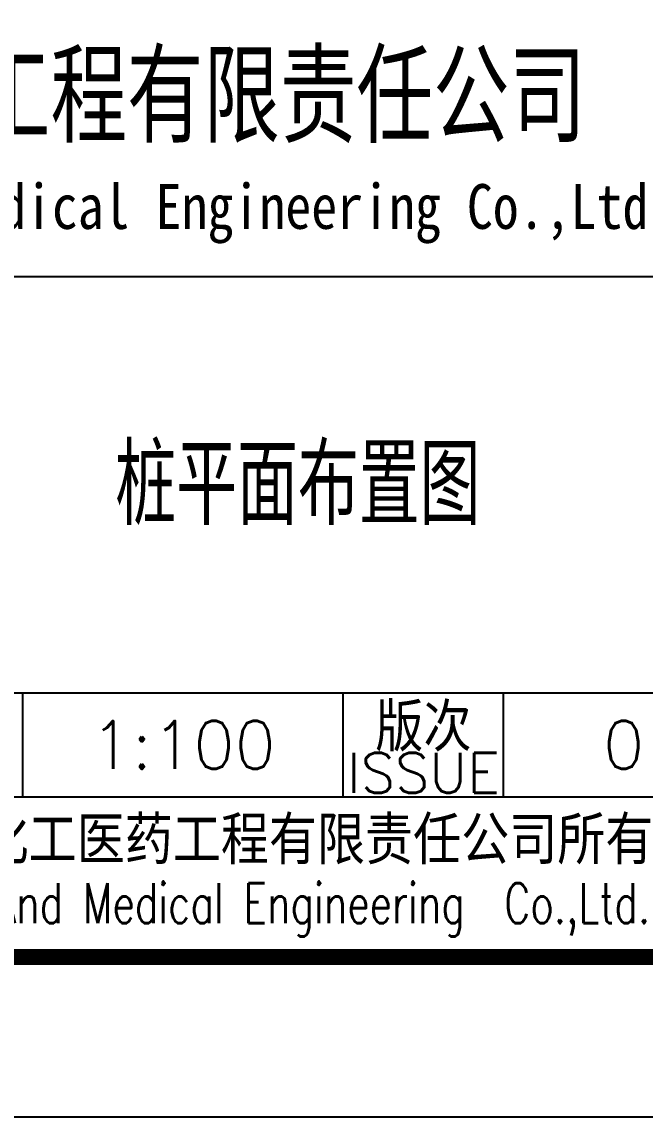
# Model space of a CAD drawing. Header units: millimetres. Extents: x 865490 to 879904, y 39442 to 44891.
# Drawn here: x 867147.7 to 867186.6, y 39448.6 to 39517 of the extents above; entities that cross this region are included whole.
import ezdxf
from ezdxf.enums import TextEntityAlignment as Align

# ---------------------------------------------------------------- set-up
doc = ezdxf.new("R2010")
doc.units = ezdxf.units.MM
doc.header["$LTSCALE"] = 1000
doc.header["$MEASUREMENT"] = 0
doc.layers.add('PUB_TEXT', color=7, linetype='Continuous')
doc.styles.add('ECEC_TQ', font='txt_l.shx', dxfattribs={"bigfont": 'hztxt_l.shx'})
doc.styles.add('ECEC_TQ_S', font='')
doc.styles.add('TS', font='tssdeng.shx', dxfattribs={"width": 0.8, "height": 2.5, "bigfont": 'tssdchn.shx'})
doc.styles.get('ECEC_TQ_S').set_extended_font_data('SimSun')

msp = doc.modelspace()

# ---------------------------------------------------------------- linework, layer by layer
for p, q in [((867082.78, 39501.127), (867192.78, 39501.127)), ((867137.78, 39475.127), (867262.78, 39475.127)), ((867147.78, 39468.627), (867147.78, 39475.127)), ((867167.78, 39468.627), (867167.78, 39475.127)), ((867177.78, 39468.627), (867177.78, 39475.127)), ((867082.78, 39468.627), (867262.78, 39468.627)), ((867082.78, 39458.627), (867262.78, 39458.627)), ((867272.78, 39448.627), (866431.78, 39448.627))]:
    msp.add_line(p, q)
at = {"color": 0, "const_width": 1}
msp.add_lwpolyline([(867262.78, 39458.627), (866456.78, 39458.627), (866456.78, 40032.627), (867262.78, 40032.627)], close=True, dxfattribs=at)

# ---------------------------------------------------------------- texts
for s, height, style, width, p in [('安徽华东化工医药工程有限责任公司', 5, 'ECEC_TQ_S', 0.7, (867144.729, 39512.627)), ('Anhui Huadong Chemical & Medical Engineering Co.,Ltd', 2.8, 'ECEC_TQ_S', 0.85, (867144.729, 39505.127)), ('The proprietary right of this document belongs to Anhui Huadong Chemical And Medical Engineering  Co.,Ltd.  and any replication or transfer to the 3rd. side is forbidden without its permission. ', 2.5, 'ECEC_TQ', 0.72, (867172.78, 39461.627))]:
    msp.add_text(s, height=height, dxfattribs=dict(style=style, width=width)).set_placement(p, align=Align.MIDDLE)
at = {"style": 'ECEC_TQ'}
for s, height, p in [('版次', 3, (867172.78, 39473.127)), ('ISSUE', 2.5, (867172.78, 39470.127)), ('本文件专有权属安徽华东化工医药工程有限责任公司所有,未经许可不得复制或转让给第三方', 3, (867172.78, 39465.627))]:
    msp.add_text(s, height=height, dxfattribs=at).set_placement(p, align=Align.MIDDLE)
for tag, text, p in [('1:100', '1:100', (867157.78, 39471.877)), ('0', '0', (867185.28, 39471.877))]:
    msp.add_attdef(tag, text=text, height=3, dxfattribs=at).set_placement(p, align=Align.MIDDLE)
at = {"layer": 'PUB_TEXT', "style": 'TS', "width": 0.8}
msp.add_text('桩平面布置图', height=5, dxfattribs=at).set_placement((867164.946, 39488.381), align=Align.MIDDLE)

doc.saveas('drawing.dxf')
